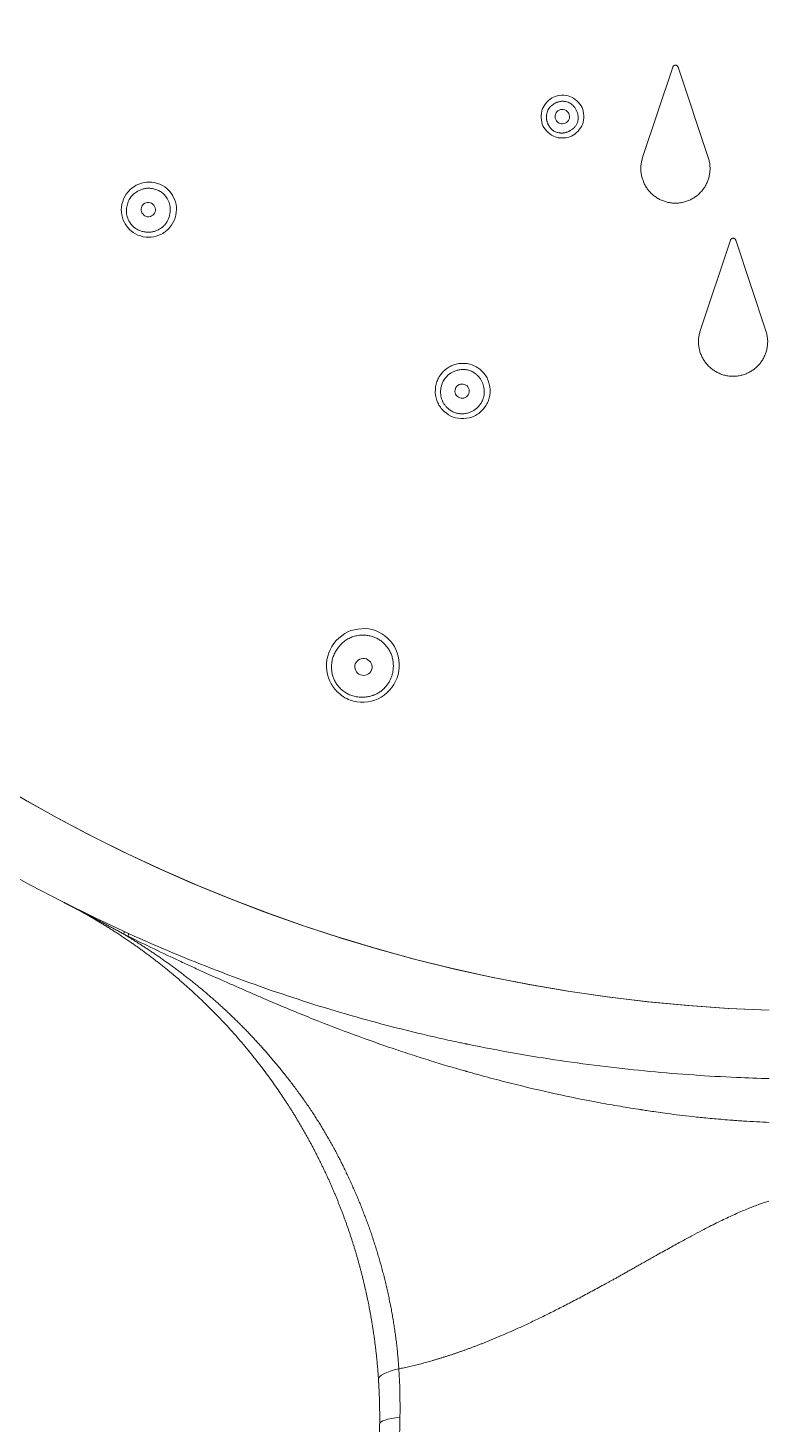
# Model space of a CAD drawing. Header units: inches. Extents: x 1105 to 1525, y -292 to 302.
# Drawn here: x 1196.75 to 1222.46, y -44.83 to 3.56 of the extents above; entities that cross this region are included whole.
import ezdxf

# ---------------------------------------------------------------- set-up
doc = ezdxf.new("R2010")
doc.units = ezdxf.units.IN
doc.header["$LTSCALE"] = 2.42
doc.header["$MEASUREMENT"] = 0
doc.layers.get('0').update_dxf_attribs({"linetype": 'CONTINUOUS'})

msp = doc.modelspace()

# ---------------------------------------------------------------- linework, layer by layer
at = {"linetype": 'Continuous', "lineweight": 18, "extrusion": (-1, -2.22045e-16, 0)}
for p, q in [((1219.114, 2.203), (1218.07, -0.933)), ((1220.347, -0.933), (1219.303, 2.203)), ((1221.114, -3.797), (1220.07, -6.933)), ((1222.347, -6.933), (1221.303, -3.797))]:
    msp.add_line(p, q, dxfattribs=at)
at = {"linetype": 'Continuous', "lineweight": 18, "extrusion": (0, 0, -1)}
msp.add_arc((-1224.209, 24.988), 58, 294.41167, 245.59923, dxfattribs=at)
at = {"linetype": 'Continuous', "lineweight": 13}
for start, end in [(271.8113, 180), (180, 268.1944)]:
    msp.add_arc((1224.209, 24.988), 55.5, start, end, dxfattribs=at)
at = {"linetype": 'Continuous', "lineweight": 18}
msp.add_arc((1224.209, 24.988), 55.5, 271.8097, 268.1903, dxfattribs=at)
for centre, major_axis, ratio in [((1215.282, 0.488), (0.235, -0.086), 0.991209), ((1200.924, -2.735), (-0.192, 0.161), 0.983076), ((1211.81, -9.027), (-0.235, 0.086), 0.983076), ((1208.387, -18.586), (-0.282, 0.103), 0.972215)]:
    msp.add_ellipse(centre, major_axis=major_axis, ratio=ratio, dxfattribs=at)
for centre, major_axis, ratio, start_param in [((1199.463, -29.122), (0.624, 1.364), 0.048611, 5.941335), ((1199.618, -29.193), (0.62, 1.366), 0.048995, 5.930524)]:
    msp.add_ellipse(centre, major_axis=major_axis, ratio=ratio, start_param=start_param, end_param=6.283185, dxfattribs=at)
at = {"linetype": 'Continuous', "lineweight": 13}
for centre, major_axis, ratio, start_param, end_param in [((1210.405, -43.177), (1.497, 0.098), 0.240424, 2.110895, 3.1428), ((1210.449, -44.85), (1.5, -0.019), 0.195487, 2.133328, 3.142839)]:
    msp.add_ellipse(centre, major_axis=major_axis, ratio=ratio, start_param=start_param, end_param=end_param, dxfattribs=at)
at = {"linetype": 'Continuous', "lineweight": 18}
for points, knots in [([(1219.114, 2.203), (1219.117, 2.213), (1219.122, 2.222), (1219.131, 2.235), (1219.134, 2.239), (1219.142, 2.246), (1219.146, 2.249), (1219.154, 2.255), (1219.159, 2.258), (1219.168, 2.263), (1219.173, 2.265), (1219.183, 2.268), (1219.188, 2.269), (1219.198, 2.271), (1219.203, 2.271), (1219.214, 2.271), (1219.219, 2.271), (1219.229, 2.269), (1219.234, 2.268), (1219.244, 2.265), (1219.249, 2.263), (1219.258, 2.258), (1219.263, 2.256), (1219.275, 2.246), (1219.283, 2.239), (1219.295, 2.222), (1219.3, 2.213), (1219.303, 2.203)], [0, 0, 0, 0, 0.125, 0.125, 0.1875, 0.1875, 0.25, 0.25, 0.3125, 0.3125, 0.375, 0.375, 0.4375, 0.4375, 0.5, 0.5, 0.5625, 0.5625, 0.625, 0.625, 0.6875, 0.6875, 0.75, 0.75, 0.875, 0.875, 1, 1, 1, 1]), ([(1215.178, -0.247), (1215.125, -0.241), (1215.076, -0.231), (1214.882, -0.16), (1214.685, 0.019), (1214.544, 0.32), (1214.532, 0.586), (1214.647, 0.9), (1214.828, 1.097), (1215.126, 1.236), (1215.394, 1.247), (1215.7, 1.135), (1215.898, 0.956), (1216.038, 0.655), (1216.05, 0.39), (1215.935, 0.075), (1215.754, -0.121), (1215.496, -0.242), (1215.323, -0.262), (1215.178, -0.247)], [0, 0, 0, 0, 0.033463, 0.033463, 0.158463, 0.158463, 0.283463, 0.283463, 0.408463, 0.408463, 0.533463, 0.533463, 0.658463, 0.658463, 0.783463, 0.783463, 0.908463, 0.908463, 1, 1, 1, 1]), ([(1215.195, -0.078), (1215.209, -0.08), (1215.236, -0.082), (1215.277, -0.082), (1215.317, -0.08), (1215.356, -0.075), (1215.395, -0.067), (1215.433, -0.057), (1215.471, -0.044), (1215.508, -0.028), (1215.544, -0.009), (1215.579, 0.012), (1215.634, 0.05), (1215.7, 0.107), (1215.766, 0.192), (1215.811, 0.288), (1215.829, 0.372), (1215.834, 0.439), (1215.834, 0.487), (1215.829, 0.534), (1215.821, 0.58), (1215.808, 0.625), (1215.792, 0.67), (1215.771, 0.715), (1215.746, 0.758), (1215.71, 0.812), (1215.661, 0.871), (1215.595, 0.929), (1215.523, 0.973), (1215.445, 1.004), (1215.376, 1.017), (1215.319, 1.021), (1215.277, 1.021), (1215.234, 1.018), (1215.193, 1.011), (1215.152, 1.001), (1215.111, 0.988), (1215.071, 0.971), (1215.032, 0.951), (1214.993, 0.928), (1214.943, 0.894), (1214.885, 0.845), (1214.828, 0.78), (1214.784, 0.708), (1214.754, 0.63), (1214.74, 0.564), (1214.736, 0.516), (1214.734, 0.484), (1214.734, 0.454), (1214.736, 0.423), (1214.739, 0.393), (1214.744, 0.364), (1214.75, 0.334), (1214.758, 0.305), (1214.768, 0.277), (1214.779, 0.249), (1214.792, 0.221), (1214.806, 0.193), (1214.822, 0.166), (1214.845, 0.13), (1214.877, 0.088), (1214.921, 0.043), (1214.968, 0.004), (1215.02, -0.027), (1215.075, -0.052), (1215.134, -0.069), (1215.175, -0.076), (1215.195, -0.078)], [0, 0, 0, 0, 0.011892, 0.023576, 0.035104, 0.046531, 0.057914, 0.069312, 0.08078, 0.092376, 0.104154, 0.116165, 0.128459, 0.161174, 0.191872, 0.221864, 0.252552, 0.266507, 0.280231, 0.293826, 0.307395, 0.321041, 0.334866, 0.348968, 0.363441, 0.37837, 0.40493, 0.429863, 0.453838, 0.477605, 0.501934, 0.514394, 0.526668, 0.538832, 0.550962, 0.563135, 0.575428, 0.587914, 0.600664, 0.613746, 0.62722, 0.653684, 0.67867, 0.702808, 0.726793, 0.751331, 0.760504, 0.769536, 0.77845, 0.78727, 0.796019, 0.804722, 0.813403, 0.822088, 0.830802, 0.839569, 0.848414, 0.85736, 0.866431, 0.875648, 0.894479, 0.912492, 0.929946, 0.947127, 0.964333, 0.981864, 1, 1, 1, 1]), ([(1218.07, -0.933), (1218.055, -0.978), (1218.031, -1.069), (1218.017, -1.162), (1218.011, -1.232), (1218.01, -1.256), (1218.008, -1.303), (1218.008, -1.327), (1218.011, -1.398), (1218.019, -1.492), (1218.039, -1.584), (1218.057, -1.652), (1218.064, -1.674), (1218.08, -1.719), (1218.088, -1.742), (1218.115, -1.808), (1218.155, -1.893), (1218.206, -1.973), (1218.247, -2.03), (1218.261, -2.049), (1218.291, -2.086), (1218.307, -2.104), (1218.355, -2.157), (1218.423, -2.223), (1218.498, -2.28), (1218.557, -2.32), (1218.577, -2.333), (1218.619, -2.357), (1218.64, -2.369), (1218.703, -2.401), (1218.79, -2.439), (1218.881, -2.467), (1218.95, -2.484), (1218.974, -2.489), (1219.021, -2.497), (1219.044, -2.501), (1219.115, -2.509), (1219.21, -2.515), (1219.304, -2.509), (1219.376, -2.5), (1219.399, -2.497), (1219.446, -2.488), (1219.47, -2.483), (1219.539, -2.467), (1219.584, -2.453), (1219.672, -2.42), (1219.716, -2.4), (1219.801, -2.357), (1219.882, -2.308), (1219.957, -2.251), (1220.011, -2.205), (1220.028, -2.189), (1220.062, -2.156), (1220.079, -2.139), (1220.127, -2.086), (1220.186, -2.013), (1220.236, -1.933), (1220.27, -1.871), (1220.281, -1.85), (1220.302, -1.807), (1220.311, -1.786), (1220.338, -1.72), (1220.368, -1.631), (1220.388, -1.539), (1220.398, -1.469), (1220.401, -1.446), (1220.406, -1.398), (1220.407, -1.375), (1220.409, -1.304), (1220.407, -1.21), (1220.394, -1.117), (1220.379, -1.048), (1220.374, -1.024), (1220.362, -0.978), (1220.355, -0.956), (1220.347, -0.933)], [0, 0, 0, 0, 0.03125, 0.0625, 0.0625, 0.078125, 0.078125, 0.09375, 0.09375, 0.125, 0.15625, 0.15625, 0.171875, 0.171875, 0.1875, 0.1875, 0.21875, 0.25, 0.25, 0.265625, 0.265625, 0.28125, 0.28125, 0.3125, 0.34375, 0.34375, 0.359375, 0.359375, 0.375, 0.375, 0.40625, 0.4375, 0.4375, 0.453125, 0.453125, 0.46875, 0.46875, 0.5, 0.53125, 0.53125, 0.546875, 0.546875, 0.5625, 0.5625, 0.59375, 0.59375, 0.625, 0.625, 0.65625, 0.6875, 0.6875, 0.703125, 0.703125, 0.71875, 0.71875, 0.75, 0.78125, 0.78125, 0.796875, 0.796875, 0.8125, 0.8125, 0.84375, 0.875, 0.875, 0.890625, 0.890625, 0.90625, 0.90625, 0.9375, 0.96875, 0.96875, 0.984375, 0.984375, 1, 1, 1, 1]), ([(1201.577, -2.349), (1201.564, -2.327), (1201.536, -2.285), (1201.488, -2.227), (1201.436, -2.175), (1201.379, -2.13), (1201.317, -2.091), (1201.25, -2.058), (1201.179, -2.032), (1201.09, -2.008), (1200.984, -1.993), (1200.864, -1.994), (1200.747, -2.015), (1200.634, -2.054), (1200.536, -2.106), (1200.455, -2.162), (1200.39, -2.218), (1200.334, -2.28), (1200.285, -2.348), (1200.244, -2.423), (1200.211, -2.503), (1200.185, -2.592), (1200.168, -2.688), (1200.163, -2.788), (1200.171, -2.885), (1200.192, -2.981), (1200.226, -3.075), (1200.268, -3.154), (1200.311, -3.22), (1200.352, -3.272), (1200.398, -3.319), (1200.447, -3.362), (1200.499, -3.399), (1200.556, -3.432), (1200.617, -3.459), (1200.681, -3.482), (1200.766, -3.504), (1200.87, -3.52), (1200.99, -3.52), (1201.107, -3.5), (1201.22, -3.462), (1201.327, -3.405), (1201.425, -3.334), (1201.509, -3.25), (1201.578, -3.154), (1201.631, -3.046), (1201.665, -2.936), (1201.685, -2.828), (1201.69, -2.728), (1201.682, -2.629), (1201.66, -2.533), (1201.626, -2.439), (1201.594, -2.379), (1201.577, -2.349)], [0, 0, 0, 0, 0.015915, 0.031355, 0.046487, 0.06149, 0.076547, 0.091839, 0.107539, 0.123807, 0.149294, 0.173961, 0.198422, 0.223308, 0.249217, 0.26762, 0.285506, 0.303095, 0.320618, 0.338308, 0.356391, 0.375081, 0.396658, 0.417432, 0.43775, 0.45798, 0.478495, 0.499652, 0.513696, 0.527386, 0.540838, 0.554176, 0.567526, 0.581012, 0.594758, 0.608879, 0.623481, 0.649241, 0.674041, 0.698501, 0.723266, 0.748957, 0.774494, 0.799204, 0.823704, 0.848628, 0.874579, 0.896255, 0.917143, 0.937591, 0.957969, 0.978653, 1, 1, 1, 1]), ([(1221.114, -3.797), (1221.117, -3.787), (1221.122, -3.778), (1221.131, -3.765), (1221.134, -3.761), (1221.142, -3.754), (1221.146, -3.751), (1221.154, -3.745), (1221.159, -3.742), (1221.168, -3.737), (1221.173, -3.735), (1221.182, -3.732), (1221.188, -3.731), (1221.198, -3.729), (1221.203, -3.729), (1221.214, -3.729), (1221.219, -3.729), (1221.229, -3.731), (1221.234, -3.732), (1221.244, -3.735), (1221.249, -3.737), (1221.258, -3.742), (1221.263, -3.744), (1221.275, -3.754), (1221.283, -3.761), (1221.295, -3.778), (1221.3, -3.787), (1221.303, -3.797)], [0, 0, 0, 0, 0.125, 0.125, 0.1875, 0.1875, 0.25, 0.25, 0.3125, 0.3125, 0.375, 0.375, 0.4375, 0.4375, 0.5, 0.5, 0.5625, 0.5625, 0.625, 0.625, 0.6875, 0.6875, 0.75, 0.75, 0.875, 0.875, 1, 1, 1, 1]), ([(1220.07, -6.933), (1220.055, -6.978), (1220.031, -7.069), (1220.017, -7.162), (1220.011, -7.232), (1220.01, -7.255), (1220.008, -7.302), (1220.008, -7.326), (1220.011, -7.397), (1220.019, -7.491), (1220.038, -7.582), (1220.057, -7.65), (1220.064, -7.673), (1220.079, -7.718), (1220.087, -7.74), (1220.114, -7.806), (1220.155, -7.891), (1220.205, -7.971), (1220.246, -8.029), (1220.26, -8.047), (1220.29, -8.084), (1220.306, -8.103), (1220.354, -8.155), (1220.421, -8.221), (1220.496, -8.279), (1220.556, -8.319), (1220.576, -8.332), (1220.617, -8.356), (1220.638, -8.368), (1220.701, -8.401), (1220.788, -8.439), (1220.879, -8.467), (1220.949, -8.484), (1220.972, -8.489), (1221.02, -8.497), (1221.043, -8.501), (1221.114, -8.509), (1221.209, -8.515), (1221.304, -8.509), (1221.376, -8.5), (1221.399, -8.497), (1221.446, -8.488), (1221.47, -8.483), (1221.539, -8.467), (1221.63, -8.439), (1221.717, -8.4), (1221.802, -8.356), (1221.843, -8.332), (1221.921, -8.279), (1221.958, -8.25), (1222.012, -8.204), (1222.029, -8.188), (1222.063, -8.155), (1222.08, -8.137), (1222.128, -8.085), (1222.187, -8.011), (1222.237, -7.932), (1222.271, -7.87), (1222.282, -7.849), (1222.302, -7.806), (1222.312, -7.784), (1222.339, -7.719), (1222.369, -7.63), (1222.388, -7.538), (1222.399, -7.468), (1222.401, -7.445), (1222.406, -7.397), (1222.407, -7.374), (1222.409, -7.303), (1222.407, -7.209), (1222.393, -7.117), (1222.375, -7.024), (1222.362, -6.978), (1222.347, -6.933)], [0, 0, 0, 0, 0.03125, 0.0625, 0.0625, 0.078125, 0.078125, 0.09375, 0.09375, 0.125, 0.15625, 0.15625, 0.171875, 0.171875, 0.1875, 0.1875, 0.21875, 0.25, 0.25, 0.265625, 0.265625, 0.28125, 0.28125, 0.3125, 0.34375, 0.34375, 0.359375, 0.359375, 0.375, 0.375, 0.40625, 0.4375, 0.4375, 0.453125, 0.453125, 0.46875, 0.46875, 0.5, 0.53125, 0.53125, 0.546875, 0.546875, 0.5625, 0.5625, 0.59375, 0.625, 0.625, 0.65625, 0.65625, 0.6875, 0.6875, 0.703125, 0.703125, 0.71875, 0.71875, 0.75, 0.78125, 0.78125, 0.796875, 0.796875, 0.8125, 0.8125, 0.84375, 0.875, 0.875, 0.890625, 0.890625, 0.90625, 0.90625, 0.9375, 0.96875, 0.96875, 1, 1, 1, 1]), ([(1212.291, -8.441), (1212.272, -8.425), (1212.231, -8.395), (1212.167, -8.356), (1212.1, -8.326), (1212.031, -8.302), (1211.959, -8.287), (1211.885, -8.279), (1211.809, -8.279), (1211.717, -8.287), (1211.612, -8.309), (1211.5, -8.351), (1211.397, -8.41), (1211.304, -8.486), (1211.23, -8.568), (1211.173, -8.649), (1211.132, -8.724), (1211.1, -8.801), (1211.077, -8.882), (1211.064, -8.966), (1211.061, -9.052), (1211.067, -9.145), (1211.083, -9.241), (1211.113, -9.337), (1211.154, -9.426), (1211.206, -9.509), (1211.271, -9.585), (1211.337, -9.645), (1211.4, -9.692), (1211.457, -9.727), (1211.515, -9.756), (1211.576, -9.779), (1211.638, -9.796), (1211.703, -9.807), (1211.769, -9.813), (1211.838, -9.812), (1211.925, -9.804), (1212.028, -9.783), (1212.141, -9.742), (1212.244, -9.683), (1212.337, -9.608), (1212.418, -9.518), (1212.486, -9.418), (1212.536, -9.311), (1212.568, -9.197), (1212.581, -9.078), (1212.575, -8.962), (1212.557, -8.854), (1212.527, -8.758), (1212.486, -8.668), (1212.433, -8.585), (1212.368, -8.508), (1212.318, -8.463), (1212.291, -8.441)], [0, 0, 0, 0, 0.015915, 0.031355, 0.046487, 0.06149, 0.076547, 0.091839, 0.107539, 0.123807, 0.149294, 0.173961, 0.198422, 0.223308, 0.249217, 0.26762, 0.285506, 0.303095, 0.320618, 0.338308, 0.356391, 0.375081, 0.396658, 0.417432, 0.43775, 0.45798, 0.478495, 0.499652, 0.513696, 0.527386, 0.540838, 0.554176, 0.567526, 0.581012, 0.594758, 0.608879, 0.623481, 0.649241, 0.674041, 0.698501, 0.723266, 0.748957, 0.774494, 0.799204, 0.823704, 0.848628, 0.874579, 0.896255, 0.917143, 0.937591, 0.957969, 0.978653, 1, 1, 1, 1]), ([(1207.594, -19.341), (1207.615, -19.361), (1207.657, -19.399), (1207.724, -19.451), (1207.795, -19.496), (1207.868, -19.536), (1207.945, -19.568), (1208.024, -19.595), (1208.107, -19.615), (1208.193, -19.628), (1208.281, -19.635), (1208.392, -19.636), (1208.52, -19.626), (1208.661, -19.596), (1208.793, -19.55), (1208.916, -19.485), (1209.029, -19.404), (1209.111, -19.325), (1209.17, -19.258), (1209.207, -19.211), (1209.242, -19.162), (1209.274, -19.112), (1209.303, -19.06), (1209.328, -19.007), (1209.351, -18.954), (1209.371, -18.899), (1209.387, -18.842), (1209.401, -18.785), (1209.411, -18.726), (1209.419, -18.666), (1209.423, -18.605), (1209.425, -18.515), (1209.418, -18.399), (1209.391, -18.26), (1209.347, -18.128), (1209.284, -18.004), (1209.204, -17.888), (1209.108, -17.781), (1209, -17.686), (1208.882, -17.608), (1208.756, -17.549), (1208.622, -17.508), (1208.481, -17.486), (1208.326, -17.482), (1208.163, -17.499), (1207.999, -17.544), (1207.846, -17.614), (1207.706, -17.71), (1207.601, -17.809), (1207.525, -17.897), (1207.473, -17.966), (1207.427, -18.037), (1207.388, -18.11), (1207.354, -18.186), (1207.327, -18.264), (1207.306, -18.344), (1207.291, -18.426), (1207.282, -18.51), (1207.279, -18.615), (1207.286, -18.737), (1207.312, -18.873), (1207.356, -19.002), (1207.418, -19.124), (1207.497, -19.238), (1207.56, -19.307), (1207.594, -19.341)], [0, 0, 0, 0, 0.012643, 0.025015, 0.037203, 0.049295, 0.061385, 0.073564, 0.085922, 0.098545, 0.111515, 0.124906, 0.146872, 0.167908, 0.188379, 0.208679, 0.229213, 0.250373, 0.259612, 0.268709, 0.277687, 0.286569, 0.29538, 0.304147, 0.312893, 0.321647, 0.330432, 0.339276, 0.348203, 0.357237, 0.366403, 0.375722, 0.397463, 0.418362, 0.438776, 0.459088, 0.479687, 0.500944, 0.522196, 0.542662, 0.562752, 0.582899, 0.603531, 0.62505, 0.650607, 0.675301, 0.699794, 0.724762, 0.750845, 0.764026, 0.776904, 0.78954, 0.802003, 0.814362, 0.826688, 0.839052, 0.851528, 0.864183, 0.877084, 0.89839, 0.918878, 0.938903, 0.958845, 0.979088, 1, 1, 1, 1]), ([(1208.908, -43.276), (1208.907, -43.257), (1208.904, -43.22), (1208.9, -43.163), (1208.896, -43.107), (1208.892, -43.051), (1208.887, -42.995), (1208.883, -42.938), (1208.878, -42.882), (1208.873, -42.826), (1208.868, -42.769), (1208.863, -42.713), (1208.858, -42.656), (1208.852, -42.6), (1208.846, -42.543), (1208.84, -42.487), (1208.834, -42.43), (1208.828, -42.373), (1208.822, -42.317), (1208.815, -42.26), (1208.809, -42.203), (1208.802, -42.146), (1208.795, -42.089), (1208.787, -42.033), (1208.78, -41.976), (1208.772, -41.919), (1208.765, -41.862), (1208.757, -41.805), (1208.749, -41.748), (1208.74, -41.691), (1208.732, -41.634), (1208.723, -41.577), (1208.715, -41.52), (1208.706, -41.463), (1208.697, -41.405), (1208.687, -41.348), (1208.678, -41.291), (1208.668, -41.234), (1208.658, -41.177), (1208.648, -41.119), (1208.638, -41.062), (1208.628, -41.005), (1208.617, -40.948), (1208.607, -40.89), (1208.596, -40.833), (1208.585, -40.776), (1208.574, -40.719), (1208.562, -40.661), (1208.551, -40.604), (1208.539, -40.546), (1208.527, -40.489), (1208.515, -40.432), (1208.503, -40.374), (1208.49, -40.317), (1208.477, -40.26), (1208.465, -40.202), (1208.452, -40.145), (1208.439, -40.087), (1208.425, -40.03), (1208.412, -39.973), (1208.398, -39.915), (1208.384, -39.858), (1208.37, -39.8), (1208.356, -39.743), (1208.341, -39.686), (1208.327, -39.628), (1208.312, -39.571), (1208.297, -39.513), (1208.282, -39.456), (1208.267, -39.399), (1208.251, -39.341), (1208.235, -39.284), (1208.219, -39.226), (1208.203, -39.169), (1208.187, -39.112), (1208.171, -39.054), (1208.154, -38.997), (1208.137, -38.94), (1208.12, -38.883), (1208.103, -38.825), (1208.086, -38.768), (1208.068, -38.711), (1208.051, -38.653), (1208.033, -38.596), (1208.015, -38.539), (1207.997, -38.482), (1207.978, -38.425), (1207.96, -38.368), (1207.941, -38.311), (1207.922, -38.253), (1207.903, -38.196), (1207.883, -38.139), (1207.864, -38.082), (1207.844, -38.025), (1207.824, -37.968), (1207.804, -37.911), (1207.784, -37.855), (1207.763, -37.798), (1207.743, -37.741), (1207.722, -37.684), (1207.701, -37.627), (1207.68, -37.57), (1207.659, -37.514), (1207.637, -37.457), (1207.615, -37.4), (1207.593, -37.344), (1207.571, -37.287), (1207.549, -37.231), (1207.527, -37.174), (1207.504, -37.118), (1207.481, -37.061), (1207.458, -37.005), (1207.435, -36.949), (1207.412, -36.892), (1207.388, -36.836), (1207.364, -36.78), (1207.34, -36.724), (1207.316, -36.668), (1207.292, -36.612), (1207.267, -36.556), (1207.243, -36.5), (1207.218, -36.444), (1207.193, -36.388), (1207.168, -36.332), (1207.142, -36.276), (1207.117, -36.221), (1207.091, -36.165), (1207.065, -36.109), (1207.039, -36.054), (1207.013, -35.998), (1206.986, -35.943), (1206.96, -35.888), (1206.933, -35.832), (1206.906, -35.777), (1206.879, -35.722), (1206.851, -35.667), (1206.824, -35.612), (1206.796, -35.557), (1206.768, -35.502), (1206.74, -35.447), (1206.712, -35.392), (1206.683, -35.338), (1206.655, -35.283), (1206.626, -35.228), (1206.597, -35.174), (1206.568, -35.119), (1206.538, -35.065), (1206.509, -35.011), (1206.479, -34.957), (1206.449, -34.903), (1206.419, -34.848), (1206.389, -34.794), (1206.359, -34.741), (1206.328, -34.687), (1206.297, -34.633), (1206.266, -34.579), (1206.235, -34.526), (1206.204, -34.472), (1206.173, -34.419), (1206.141, -34.365), (1206.109, -34.312), (1206.077, -34.259), (1206.045, -34.206), (1206.013, -34.153), (1205.98, -34.1), (1205.948, -34.047), (1205.915, -33.994), (1205.882, -33.942), (1205.849, -33.889), (1205.815, -33.837), (1205.782, -33.784), (1205.748, -33.732), (1205.714, -33.68), (1205.68, -33.628), (1205.646, -33.576), (1205.612, -33.524), (1205.577, -33.472), (1205.542, -33.421), (1205.464, -33.304), (1205.338, -33.121), (1205.161, -32.873), (1204.978, -32.623), (1204.787, -32.372), (1204.588, -32.118), (1204.382, -31.864), (1204.167, -31.608), (1203.945, -31.352), (1203.715, -31.096), (1203.476, -30.839), (1203.23, -30.583), (1202.974, -30.328), (1202.711, -30.073), (1202.439, -29.82), (1202.217, -29.622), (1202.049, -29.475), (1201.938, -29.38), (1201.827, -29.285), (1201.715, -29.191), (1201.602, -29.099), (1201.489, -29.007), (1201.375, -28.916), (1201.26, -28.826), (1201.145, -28.736), (1201.029, -28.648), (1200.913, -28.561), (1200.797, -28.474), (1200.68, -28.389), (1200.562, -28.304), (1200.444, -28.221), (1200.325, -28.138), (1200.223, -28.068), (1200.137, -28.01), (1200.068, -27.963), (1200, -27.918), (1199.933, -27.874), (1199.866, -27.83), (1199.8, -27.787), (1199.734, -27.745), (1199.67, -27.704), (1199.606, -27.663), (1199.543, -27.624), (1199.48, -27.585), (1199.418, -27.547), (1199.357, -27.509), (1199.297, -27.473), (1199.237, -27.437), (1199.178, -27.401), (1199.12, -27.367), (1199.062, -27.333), (1199.006, -27.3), (1198.95, -27.268), (1198.895, -27.236), (1198.84, -27.205), (1198.786, -27.174), (1198.733, -27.144), (1198.681, -27.115), (1198.63, -27.087), (1198.579, -27.059), (1198.529, -27.031), (1198.48, -27.005), (1198.432, -26.979), (1198.384, -26.953), (1198.338, -26.928), (1198.292, -26.904), (1198.246, -26.88), (1198.202, -26.857), (1198.158, -26.834), (1198.116, -26.812), (1198.074, -26.79), (1198.032, -26.769), (1198.005, -26.755), (1197.992, -26.749)], [0, 0, 0, 0, 0.002713, 0.005425, 0.008139, 0.010852, 0.013567, 0.016281, 0.018996, 0.021712, 0.024428, 0.027145, 0.029862, 0.03258, 0.035298, 0.038018, 0.040737, 0.043457, 0.046178, 0.0489, 0.051622, 0.054345, 0.057069, 0.059794, 0.062519, 0.065245, 0.067972, 0.070699, 0.073428, 0.076157, 0.078887, 0.081618, 0.08435, 0.087083, 0.089816, 0.092551, 0.095287, 0.098023, 0.100761, 0.103499, 0.106239, 0.108979, 0.111721, 0.114463, 0.117207, 0.119952, 0.122698, 0.125444, 0.128193, 0.130942, 0.133692, 0.136444, 0.139196, 0.14195, 0.144705, 0.147462, 0.150219, 0.152978, 0.155738, 0.1585, 0.161262, 0.164026, 0.166792, 0.169558, 0.172326, 0.175095, 0.177866, 0.180638, 0.183411, 0.186186, 0.188963, 0.19174, 0.194519, 0.1973, 0.200082, 0.202865, 0.20565, 0.208437, 0.211225, 0.214014, 0.216805, 0.219598, 0.222392, 0.225188, 0.227985, 0.230784, 0.233584, 0.236386, 0.23919, 0.241995, 0.244802, 0.247611, 0.250421, 0.253233, 0.256047, 0.258862, 0.261679, 0.264498, 0.267319, 0.270141, 0.272965, 0.275791, 0.278618, 0.281447, 0.284278, 0.287111, 0.289946, 0.292782, 0.295621, 0.298461, 0.301303, 0.304146, 0.306992, 0.30984, 0.312689, 0.31554, 0.318393, 0.321248, 0.324105, 0.326964, 0.329825, 0.332688, 0.335552, 0.338419, 0.341288, 0.344158, 0.347031, 0.349905, 0.352782, 0.35566, 0.35854, 0.361423, 0.364307, 0.367194, 0.370082, 0.372973, 0.375866, 0.37876, 0.381657, 0.384556, 0.387457, 0.39036, 0.393265, 0.396172, 0.399081, 0.401993, 0.404906, 0.407822, 0.41074, 0.41366, 0.416582, 0.419506, 0.422432, 0.425361, 0.428291, 0.431224, 0.434159, 0.437096, 0.440036, 0.442977, 0.445921, 0.448867, 0.451815, 0.454766, 0.457718, 0.460673, 0.46363, 0.46659, 0.469552, 0.472515, 0.475482, 0.47845, 0.481421, 0.484394, 0.487369, 0.490347, 0.493326, 0.496308, 0.499293, 0.513606, 0.528257, 0.543245, 0.558569, 0.574231, 0.590228, 0.606561, 0.623227, 0.640226, 0.657554, 0.675211, 0.693193, 0.711498, 0.730123, 0.749064, 0.756445, 0.763823, 0.771199, 0.778573, 0.785945, 0.793315, 0.800681, 0.808045, 0.815406, 0.822763, 0.830118, 0.837469, 0.844816, 0.85216, 0.859499, 0.866835, 0.874166, 0.878418, 0.88261, 0.886743, 0.890816, 0.894831, 0.898787, 0.902684, 0.906522, 0.910302, 0.914025, 0.917689, 0.921296, 0.924845, 0.928337, 0.931772, 0.93515, 0.938471, 0.941737, 0.944946, 0.948099, 0.951198, 0.95424, 0.957229, 0.960162, 0.963041, 0.965867, 0.968639, 0.971357, 0.974023, 0.976637, 0.979199, 0.981709, 0.984168, 0.986577, 0.988936, 0.991245, 0.993506, 0.995718, 0.997882, 1, 1, 1, 1]), ([(1200.073, -27.847), (1200.052, -27.835), (1200.01, -27.813), (1199.947, -27.778), (1199.885, -27.745), (1199.824, -27.712), (1199.764, -27.679), (1199.704, -27.647), (1199.645, -27.615), (1199.587, -27.584), (1199.53, -27.553), (1199.473, -27.522), (1199.418, -27.492), (1199.363, -27.463), (1199.308, -27.434), (1199.255, -27.406), (1199.203, -27.378), (1199.151, -27.35), (1199.1, -27.323), (1199.05, -27.296), (1199, -27.27), (1198.952, -27.245), (1198.904, -27.219), (1198.857, -27.195), (1198.811, -27.171), (1198.766, -27.147), (1198.721, -27.124), (1198.678, -27.101), (1198.635, -27.079), (1198.593, -27.057), (1198.552, -27.035), (1198.512, -27.015), (1198.473, -26.994), (1198.434, -26.975), (1198.397, -26.955), (1198.36, -26.936), (1198.324, -26.918), (1198.29, -26.9), (1198.256, -26.883), (1198.223, -26.866), (1198.191, -26.85), (1198.16, -26.834), (1198.129, -26.818), (1198.1, -26.804), (1198.072, -26.789), (1198.044, -26.775), (1198.018, -26.762), (1198, -26.753), (1197.992, -26.749)], [0, 0, 0, 0, 0.030842, 0.061298, 0.091367, 0.121047, 0.150336, 0.179232, 0.207734, 0.23584, 0.263547, 0.290855, 0.317762, 0.344266, 0.370365, 0.396059, 0.421345, 0.446222, 0.47069, 0.494762, 0.518436, 0.541708, 0.564574, 0.587031, 0.609075, 0.630705, 0.651917, 0.67271, 0.693082, 0.713032, 0.732559, 0.751662, 0.770341, 0.788596, 0.806427, 0.823834, 0.840817, 0.857378, 0.873516, 0.889234, 0.904533, 0.919413, 0.933876, 0.947924, 0.961558, 0.974781, 0.987594, 1, 1, 1, 1]), ([(1200.073, -27.847), (1200.094, -27.86), (1200.136, -27.885), (1200.199, -27.924), (1200.262, -27.963), (1200.325, -28.002), (1200.388, -28.041), (1200.451, -28.08), (1200.514, -28.12), (1200.577, -28.16), (1200.64, -28.2), (1200.703, -28.241), (1200.766, -28.282), (1200.829, -28.323), (1200.892, -28.364), (1200.955, -28.406), (1201.018, -28.448), (1201.08, -28.49), (1201.143, -28.532), (1201.206, -28.575), (1201.269, -28.618), (1201.331, -28.662), (1201.394, -28.705), (1201.456, -28.749), (1201.519, -28.794), (1201.582, -28.838), (1201.644, -28.883), (1201.706, -28.928), (1201.769, -28.974), (1201.831, -29.02), (1201.893, -29.066), (1201.956, -29.112), (1202.018, -29.159), (1202.08, -29.206), (1202.142, -29.254), (1202.204, -29.301), (1202.266, -29.349), (1202.328, -29.398), (1202.39, -29.447), (1202.452, -29.496), (1202.514, -29.545), (1202.575, -29.595), (1202.637, -29.645), (1202.699, -29.696), (1202.76, -29.747), (1202.822, -29.798), (1202.883, -29.849), (1202.945, -29.901), (1203.006, -29.954), (1203.067, -30.006), (1203.128, -30.059), (1203.189, -30.113), (1203.25, -30.166), (1203.312, -30.22), (1203.372, -30.275), (1203.433, -30.33), (1203.494, -30.385), (1203.555, -30.441), (1203.616, -30.497), (1203.691, -30.567), (1203.781, -30.651), (1203.887, -30.752), (1203.993, -30.856), (1204.1, -30.962), (1204.209, -31.072), (1204.318, -31.184), (1204.429, -31.299), (1204.54, -31.418), (1204.653, -31.539), (1204.766, -31.663), (1204.881, -31.791), (1204.996, -31.921), (1205.112, -32.054), (1205.23, -32.191), (1205.348, -32.331), (1205.466, -32.474), (1205.585, -32.62), (1205.704, -32.769), (1205.824, -32.921), (1205.943, -33.077), (1206.062, -33.236), (1206.181, -33.398), (1206.299, -33.563), (1206.417, -33.731), (1206.534, -33.903), (1206.628, -34.044), (1206.699, -34.154), (1206.749, -34.231), (1206.798, -34.308), (1206.847, -34.386), (1206.895, -34.464), (1206.943, -34.542), (1206.991, -34.62), (1207.038, -34.699), (1207.085, -34.779), (1207.132, -34.859), (1207.178, -34.939), (1207.224, -35.019), (1207.269, -35.1), (1207.314, -35.181), (1207.359, -35.263), (1207.403, -35.345), (1207.447, -35.427), (1207.49, -35.51), (1207.533, -35.593), (1207.576, -35.676), (1207.618, -35.76), (1207.66, -35.844), (1207.702, -35.928), (1207.743, -36.013), (1207.784, -36.098), (1207.825, -36.184), (1207.865, -36.269), (1207.905, -36.355), (1207.945, -36.442), (1207.984, -36.529), (1208.023, -36.616), (1208.062, -36.703), (1208.1, -36.791), (1208.138, -36.879), (1208.175, -36.968), (1208.212, -37.057), (1208.249, -37.146), (1208.286, -37.236), (1208.322, -37.325), (1208.357, -37.416), (1208.393, -37.506), (1208.428, -37.597), (1208.462, -37.688), (1208.496, -37.779), (1208.53, -37.871), (1208.563, -37.963), (1208.596, -38.056), (1208.629, -38.149), (1208.661, -38.242), (1208.692, -38.335), (1208.724, -38.429), (1208.754, -38.523), (1208.785, -38.617), (1208.815, -38.711), (1208.844, -38.806), (1208.873, -38.901), (1208.902, -38.997), (1208.93, -39.093), (1208.958, -39.189), (1208.985, -39.285), (1209.012, -39.382), (1209.038, -39.479), (1209.064, -39.576), (1209.089, -39.673), (1209.114, -39.771), (1209.139, -39.869), (1209.163, -39.967), (1209.186, -40.066), (1209.209, -40.165), (1209.231, -40.264), (1209.253, -40.363), (1209.274, -40.463), (1209.295, -40.563), (1209.315, -40.663), (1209.335, -40.763), (1209.354, -40.864), (1209.373, -40.964), (1209.391, -41.065), (1209.409, -41.167), (1209.426, -41.268), (1209.442, -41.37), (1209.458, -41.472), (1209.473, -41.574), (1209.488, -41.676), (1209.502, -41.779), (1209.515, -41.882), (1209.528, -41.985), (1209.54, -42.088), (1209.552, -42.191), (1209.563, -42.295), (1209.573, -42.398), (1209.583, -42.502), (1209.592, -42.606), (1209.6, -42.71), (1209.608, -42.815), (1209.612, -42.884), (1209.615, -42.919)], [0, 0, 0, 0, 0.004037, 0.008083, 0.012138, 0.016202, 0.020275, 0.024358, 0.028449, 0.032549, 0.036658, 0.040776, 0.044903, 0.049039, 0.053183, 0.057337, 0.0615, 0.065671, 0.069852, 0.074041, 0.078239, 0.082446, 0.086662, 0.090887, 0.095121, 0.099363, 0.103615, 0.107875, 0.112144, 0.116422, 0.120709, 0.125004, 0.129309, 0.133622, 0.137945, 0.142276, 0.146616, 0.150964, 0.155322, 0.159688, 0.164064, 0.168448, 0.172841, 0.177243, 0.181654, 0.186074, 0.190502, 0.19494, 0.199386, 0.203841, 0.208306, 0.212779, 0.217261, 0.221753, 0.226255, 0.230766, 0.235287, 0.239818, 0.244358, 0.248908, 0.256767, 0.264773, 0.272925, 0.281224, 0.289669, 0.29826, 0.306998, 0.315883, 0.324913, 0.334089, 0.34341, 0.352876, 0.362487, 0.372242, 0.382139, 0.39217, 0.402333, 0.412627, 0.423047, 0.43359, 0.444253, 0.455032, 0.465923, 0.476921, 0.488028, 0.499246, 0.504119, 0.508995, 0.513875, 0.518759, 0.523646, 0.528538, 0.533435, 0.538335, 0.54324, 0.54815, 0.553064, 0.557984, 0.562908, 0.567838, 0.572773, 0.577713, 0.582659, 0.58761, 0.592567, 0.59753, 0.6025, 0.607475, 0.612457, 0.617447, 0.622444, 0.627449, 0.632461, 0.63748, 0.642507, 0.647542, 0.652584, 0.657634, 0.662692, 0.667758, 0.672832, 0.677913, 0.683003, 0.688101, 0.693206, 0.698321, 0.703443, 0.708574, 0.713713, 0.718861, 0.724017, 0.729182, 0.734355, 0.739538, 0.744729, 0.749929, 0.755139, 0.760357, 0.765584, 0.770821, 0.776067, 0.781322, 0.786587, 0.791861, 0.797145, 0.802438, 0.807741, 0.813054, 0.818377, 0.82371, 0.829052, 0.834405, 0.839768, 0.845141, 0.850525, 0.855919, 0.861323, 0.866738, 0.872163, 0.877599, 0.883046, 0.888503, 0.893972, 0.899451, 0.904941, 0.910442, 0.915954, 0.921477, 0.927012, 0.932558, 0.938114, 0.943683, 0.949263, 0.954854, 0.960456, 0.96607, 0.971696, 0.977334, 0.982983, 0.988643, 0.994316, 1, 1, 1, 1]), ([(1222.456, -34.374), (1222.316, -34.368), (1222.171, -34.361), (1221.876, -34.346), (1221.725, -34.337), (1221.493, -34.322), (1221.375, -34.314), (1221.235, -34.304), (1221.164, -34.299), (1221.129, -34.296), (1221.111, -34.295), (1221.102, -34.294), (1221.098, -34.294), (1221.096, -34.293), (1221.095, -34.293), (1221.094, -34.293), (1221.094, -34.293), (1221.094, -34.293), (1220.985, -34.285), (1220.88, -34.276), (1220.676, -34.259), (1220.577, -34.25), (1220.287, -34.224), (1220.105, -34.206), (1219.593, -34.153), (1219.295, -34.117), (1218.783, -34.05), (1218.569, -34.019), (1218.312, -33.98), (1218.236, -33.969), (1218.138, -33.954), (1218.093, -33.947), (1218.047, -33.94), (1218.026, -33.936), (1218.016, -33.935), (1218.011, -33.934), (1218.008, -33.934), (1218.007, -33.933), (1218.006, -33.933), (1218.006, -33.933), (1218.006, -33.933), (1218.006, -33.933), (1218.006, -33.933), (1218.006, -33.933), (1217.769, -33.897), (1217.529, -33.858), (1217.044, -33.777), (1216.799, -33.733), (1216.056, -33.596), (1215.552, -33.494), (1214.529, -33.27), (1214.011, -33.148), (1213.226, -32.951), (1212.964, -32.882), (1212.569, -32.776), (1212.371, -32.722), (1212.14, -32.658), (1212.024, -32.626), (1211.966, -32.609), (1211.937, -32.601), (1211.923, -32.597), (1211.915, -32.595), (1211.912, -32.594), (1211.91, -32.593), (1211.909, -32.593), (1211.909, -32.593), (1211.908, -32.593), (1211.908, -32.593), (1211.522, -32.483), (1211.121, -32.365), (1210.5, -32.172), (1210.29, -32.105), (1209.862, -31.966), (1209.645, -31.894), (1208.984, -31.67), (1208.53, -31.509), (1207.602, -31.167), (1207.127, -30.985), (1206.163, -30.601), (1205.673, -30.398), (1205.116, -30.161), (1205.054, -30.134), (1204.93, -30.081), (1204.868, -30.054), (1204.682, -29.974), (1204.556, -29.919), (1204.367, -29.837), (1204.304, -29.809), (1204.176, -29.753), (1204.112, -29.725), (1203.918, -29.641), (1203.787, -29.584), (1203.39, -29.409), (1203.12, -29.289), (1202.708, -29.102), (1202.569, -29.039), (1202.289, -28.91), (1202.147, -28.844), (1201.718, -28.644), (1201.426, -28.505), (1200.831, -28.22), (1200.529, -28.073), (1200.223, -27.921)], [0, 0, 0, 0, 0.017182, 0.017182, 0.034128, 0.034128, 0.0426, 0.046836, 0.048955, 0.050014, 0.050543, 0.050808, 0.05094, 0.051006, 0.05104, 0.051056, 0.051056, 0.051073, 0.051073, 0.059545, 0.059545, 0.068018, 0.068018, 0.084963, 0.084963, 0.118853, 0.118853, 0.152743, 0.152743, 0.169689, 0.169689, 0.178161, 0.182397, 0.184516, 0.185575, 0.186104, 0.186369, 0.186501, 0.186568, 0.186601, 0.186617, 0.186625, 0.186625, 0.186634, 0.186634, 0.220524, 0.220524, 0.254414, 0.254414, 0.322195, 0.322195, 0.389975, 0.389975, 0.423866, 0.423866, 0.440811, 0.449283, 0.45352, 0.455638, 0.456697, 0.457226, 0.457491, 0.457623, 0.45769, 0.457723, 0.457739, 0.457739, 0.457756, 0.457756, 0.525536, 0.525536, 0.559427, 0.559427, 0.593317, 0.593317, 0.661097, 0.661097, 0.728878, 0.728878, 0.796658, 0.796658, 0.805131, 0.805131, 0.813604, 0.813604, 0.830549, 0.830549, 0.839021, 0.839021, 0.847494, 0.847494, 0.864439, 0.864439, 0.898329, 0.898329, 0.915274, 0.915274, 0.932219, 0.932219, 0.96611, 0.96611, 1, 1, 1, 1]), ([(1200.238, -27.827), (1201.271, -28.296), (1202.295, -28.723), (1204.319, -29.501), (1205.319, -29.852), (1207.287, -30.483), (1208.256, -30.764), (1209.683, -31.137), (1210.154, -31.253), (1210.853, -31.416), (1211.201, -31.495), (1211.604, -31.582), (1211.805, -31.624), (1211.905, -31.645), (1211.955, -31.655), (1211.98, -31.66), (1211.992, -31.663), (1211.998, -31.664), (1212.002, -31.665), (1212.003, -31.665), (1212.004, -31.665), (1212.004, -31.665), (1212.004, -31.665), (1213.089, -31.888), (1214.16, -32.076), (1216.268, -32.387), (1217.306, -32.511), (1219.346, -32.704), (1220.347, -32.772), (1221.709, -32.834), (1222.086, -32.848), (1222.459, -32.858)], [0, 0, 0, 0, 0.135387, 0.135387, 0.270773, 0.270773, 0.40616, 0.40616, 0.473853, 0.473853, 0.5077, 0.524623, 0.533085, 0.537316, 0.539431, 0.540489, 0.541018, 0.541282, 0.541415, 0.541481, 0.541514, 0.541514, 0.541547, 0.541547, 0.676933, 0.676933, 0.81232, 0.81232, 0.947707, 0.947707, 1, 1, 1, 1]), ([(1208.949, -44.832), (1208.949, -44.81), (1208.95, -44.765), (1208.95, -44.698), (1208.951, -44.631), (1208.951, -44.564), (1208.95, -44.497), (1208.95, -44.43), (1208.949, -44.362), (1208.949, -44.295), (1208.947, -44.227), (1208.946, -44.16), (1208.945, -44.092), (1208.943, -44.024), (1208.941, -43.957), (1208.939, -43.889), (1208.936, -43.821), (1208.933, -43.753), (1208.93, -43.685), (1208.927, -43.617), (1208.924, -43.549), (1208.92, -43.481), (1208.916, -43.412), (1208.912, -43.344), (1208.909, -43.298), (1208.908, -43.276)], [0, 0, 0, 0, 0.042712, 0.085493, 0.128344, 0.171264, 0.214253, 0.257313, 0.300441, 0.34364, 0.386908, 0.430246, 0.473654, 0.517131, 0.560678, 0.604296, 0.647983, 0.69174, 0.735567, 0.779464, 0.823431, 0.867468, 0.911575, 0.955753, 1, 1, 1, 1]), ([(1207.486, -162.498), (1207.767, -139.913), (1208.048, -117.33), (1208.535, -78.109), (1208.742, -61.47), (1208.949, -44.832)], [0, 0, 0, 0, 0.575713, 0.575713, 1, 1, 1, 1])]:
    msp.add_open_spline(points, degree=3, knots=knots, dxfattribs=at)
at = {"linetype": 'Continuous', "lineweight": 13}
for points, knots in [([(1201.758, -2.231), (1201.77, -2.251), (1201.781, -2.27), (1201.851, -2.406), (1201.888, -2.531), (1201.907, -2.762), (1201.892, -2.894), (1201.814, -3.142), (1201.75, -3.26), (1201.6, -3.438), (1201.496, -3.522), (1201.265, -3.643), (1201.138, -3.681), (1200.906, -3.702), (1200.777, -3.688), (1200.528, -3.61), (1200.414, -3.548), (1200.239, -3.402), (1200.158, -3.299), (1200.038, -3.07), (1200.001, -2.943), (1199.981, -2.714), (1199.996, -2.582), (1200.075, -2.333), (1200.138, -2.216), (1200.289, -2.036), (1200.392, -1.953), (1200.625, -1.831), (1200.751, -1.793), (1200.983, -1.772), (1201.113, -1.787), (1201.359, -1.864), (1201.475, -1.927), (1201.635, -2.061), (1201.703, -2.14), (1201.758, -2.231)], [0, 0, 0, 0, 0.010867, 0.010867, 0.073367, 0.073367, 0.135867, 0.135867, 0.198367, 0.198367, 0.260867, 0.260867, 0.323367, 0.323367, 0.385867, 0.385867, 0.448367, 0.448367, 0.510867, 0.510867, 0.573367, 0.573367, 0.635867, 0.635867, 0.698367, 0.698367, 0.760867, 0.760867, 0.823367, 0.823367, 0.885867, 0.885867, 0.948367, 0.948367, 1, 1, 1, 1]), ([(1212.421, -8.268), (1212.439, -8.282), (1212.456, -8.297), (1212.569, -8.401), (1212.646, -8.506), (1212.743, -8.716), (1212.774, -8.845), (1212.785, -9.105), (1212.765, -9.238), (1212.686, -9.456), (1212.617, -9.571), (1212.441, -9.764), (1212.335, -9.842), (1212.124, -9.942), (1211.998, -9.973), (1211.738, -9.985), (1211.608, -9.965), (1211.395, -9.887), (1211.283, -9.819), (1211.092, -9.644), (1211.014, -9.538), (1210.917, -9.33), (1210.886, -9.2), (1210.874, -8.939), (1210.894, -8.808), (1210.974, -8.587), (1211.042, -8.474), (1211.22, -8.279), (1211.326, -8.201), (1211.537, -8.102), (1211.663, -8.071), (1211.921, -8.059), (1212.051, -8.079), (1212.248, -8.15), (1212.339, -8.202), (1212.421, -8.268)], [0, 0, 0, 0, 0.010867, 0.010867, 0.073367, 0.073367, 0.135867, 0.135867, 0.198367, 0.198367, 0.260867, 0.260867, 0.323367, 0.323367, 0.385867, 0.385867, 0.448367, 0.448367, 0.510867, 0.510867, 0.573367, 0.573367, 0.635867, 0.635867, 0.698367, 0.698367, 0.760867, 0.760867, 0.823367, 0.823367, 0.885867, 0.885867, 0.948367, 0.948367, 1, 1, 1, 1]), ([(1207.469, -19.438), (1207.365, -19.333), (1207.278, -19.211), (1207.086, -18.791), (1207.071, -18.405), (1207.292, -17.799), (1207.553, -17.513), (1208.132, -17.239), (1208.51, -17.222), (1209.102, -17.438), (1209.381, -17.694), (1209.649, -18.278), (1209.665, -18.663), (1209.441, -19.274), (1209.18, -19.559), (1208.603, -19.831), (1208.221, -19.847), (1207.763, -19.68), (1207.602, -19.572), (1207.469, -19.438)], [0, 0, 0, 0, 0.054833, 0.054833, 0.179833, 0.179833, 0.304833, 0.304833, 0.429833, 0.429833, 0.554833, 0.554833, 0.679833, 0.679833, 0.804833, 0.804833, 0.929833, 0.929833, 1, 1, 1, 1]), ([(1222.45, -37.103), (1222.4, -37.118), (1222.289, -37.154), (1222.117, -37.214), (1221.93, -37.284), (1221.735, -37.361), (1221.531, -37.446), (1221.319, -37.538), (1221.099, -37.639), (1220.87, -37.747), (1220.633, -37.863), (1220.382, -37.989), (1220.105, -38.133), (1219.789, -38.301), (1219.426, -38.496), (1219.017, -38.721), (1218.674, -38.912), (1218.412, -39.059), (1218.25, -39.15), (1218.094, -39.238), (1217.944, -39.322), (1217.801, -39.403), (1217.663, -39.48), (1217.532, -39.554), (1217.408, -39.624), (1217.289, -39.69), (1217.177, -39.753), (1217.071, -39.812), (1216.971, -39.868), (1216.877, -39.92), (1216.738, -39.996), (1216.554, -40.097), (1216.322, -40.223), (1216.093, -40.345), (1215.867, -40.465), (1215.644, -40.582), (1215.424, -40.696), (1215.207, -40.807), (1214.993, -40.915), (1214.782, -41.02), (1214.574, -41.123), (1214.369, -41.222), (1214.167, -41.318), (1213.968, -41.411), (1213.772, -41.501), (1213.579, -41.588), (1213.389, -41.672), (1213.227, -41.743), (1213.091, -41.801), (1212.981, -41.847), (1212.871, -41.892), (1212.762, -41.937), (1212.654, -41.981), (1212.546, -42.024), (1212.438, -42.066), (1212.331, -42.107), (1212.224, -42.148), (1212.118, -42.188), (1212.012, -42.227), (1211.907, -42.265), (1211.802, -42.302), (1211.698, -42.339), (1211.594, -42.375), (1211.49, -42.41), (1211.387, -42.444), (1211.285, -42.477), (1211.183, -42.51), (1211.081, -42.541), (1210.98, -42.572), (1210.88, -42.602), (1210.779, -42.632), (1210.68, -42.66), (1210.581, -42.688), (1210.482, -42.714), (1210.384, -42.741), (1210.286, -42.766), (1210.189, -42.79), (1210.092, -42.814), (1209.995, -42.836), (1209.9, -42.858), (1209.804, -42.879), (1209.709, -42.9), (1209.646, -42.913), (1209.615, -42.919)], [0, 0, 0, 0, 0.010854, 0.023783, 0.03743, 0.051801, 0.066902, 0.082736, 0.099308, 0.116622, 0.13468, 0.153487, 0.17429, 0.198803, 0.227029, 0.258974, 0.294642, 0.307916, 0.320701, 0.332996, 0.344802, 0.356118, 0.366945, 0.377281, 0.387127, 0.396483, 0.405348, 0.413723, 0.421606, 0.428999, 0.435901, 0.454406, 0.472661, 0.490667, 0.508424, 0.525933, 0.543195, 0.560211, 0.576981, 0.593507, 0.609789, 0.625828, 0.641626, 0.657184, 0.672502, 0.687582, 0.702425, 0.717033, 0.725658, 0.734248, 0.742803, 0.751322, 0.759807, 0.768258, 0.776675, 0.785059, 0.793409, 0.801726, 0.81001, 0.818262, 0.826483, 0.834671, 0.842829, 0.850955, 0.859051, 0.867117, 0.875153, 0.88316, 0.891138, 0.899087, 0.907008, 0.9149, 0.922766, 0.930604, 0.938416, 0.946201, 0.953961, 0.961695, 0.969404, 0.977089, 0.98475, 0.992386, 1, 1, 1, 1]), ([(1209.652, -44.592), (1209.638, -45.33), (1209.611, -46.802), (1209.57, -49.002), (1209.529, -51.19), (1209.489, -53.364), (1209.449, -55.526), (1209.409, -57.674), (1209.37, -59.809), (1209.332, -61.931), (1209.294, -64.04), (1209.256, -66.136), (1209.218, -68.219), (1209.181, -70.288), (1209.144, -72.345), (1209.108, -74.388), (1209.072, -76.418), (1209.037, -78.435), (1209.001, -80.439), (1208.967, -82.43), (1208.932, -84.408), (1208.898, -86.373), (1208.864, -88.324), (1208.831, -90.263), (1208.798, -92.188), (1208.766, -94.1), (1208.733, -96), (1208.701, -97.886), (1208.67, -99.758), (1208.639, -101.618), (1208.586, -104.783), (1208.512, -109.264), (1208.417, -115.074), (1208.322, -120.906), (1208.229, -126.762), (1208.136, -132.64), (1208.044, -138.54), (1207.953, -144.463), (1207.863, -150.409), (1207.773, -156.378), (1207.713, -160.364), (1207.684, -162.361)], [0, 0, 0, 0, 0.018804, 0.037496, 0.056077, 0.074546, 0.092903, 0.111149, 0.129283, 0.147306, 0.165216, 0.183016, 0.200703, 0.21828, 0.235744, 0.253097, 0.270338, 0.287468, 0.304486, 0.321393, 0.338188, 0.354871, 0.371443, 0.387903, 0.404251, 0.420488, 0.436614, 0.452628, 0.46853, 0.484321, 0.5, 0.549138, 0.598468, 0.647989, 0.697702, 0.747606, 0.797702, 0.847989, 0.898468, 0.949138, 1, 1, 1, 1])]:
    msp.add_open_spline(points, degree=3, knots=knots, dxfattribs=at)
msp.add_open_spline([(1200.223, -27.921), (1200.173, -27.897), (1200.123, -27.872), (1200.073, -27.847)], degree=3, dxfattribs=at)
at = {"linetype": 'Continuous', "lineweight": 18}
msp.add_open_spline([(1209.615, -42.919), (1209.65, -43.473), (1209.663, -44.032), (1209.652, -44.592)], degree=3, dxfattribs=at)

doc.saveas('drawing.dxf')
